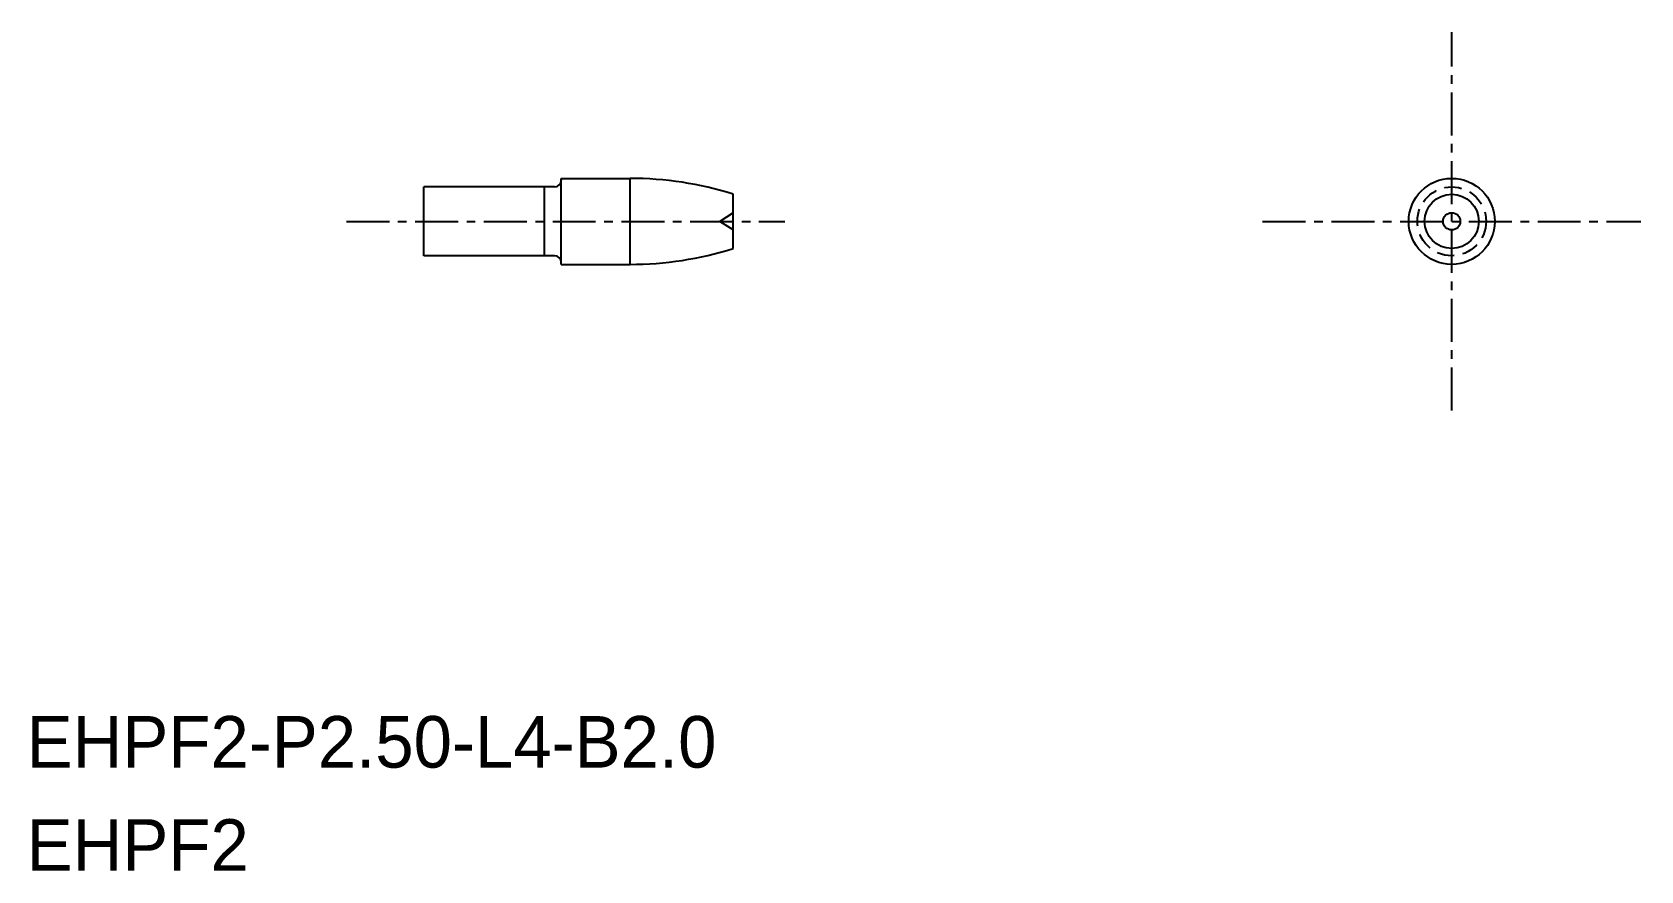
# Model space of a CAD drawing. Extents: x -1842.3 to -1795.5, y -403.1 to -378.7.
import ezdxf

# ---------------------------------------------------------------- set-up
doc = ezdxf.new("R2010")
doc.units = 0
doc.linetypes.add('CENTER', pattern=[2, 1.25, -0.25, 0.25, -0.25])
doc.linetypes.add('DASHED', pattern=[0.75, 0.5, -0.25])
doc.layers.get('0').update_dxf_attribs({"linetype": 'CONTINUOUS'})
doc.layers.add('CENTER', color=1, linetype='CENTER')

msp = doc.modelspace()

# ---------------------------------------------------------------- linework, layer by layer
at = {"color": 7, "linetype": 'CONTINUOUS'}
for p, q in [((-1827.078, -383.178), (-1830.878, -383.178)), ((-1830.878, -385.178), (-1830.878, -383.178)), ((-1827.378, -383.178), (-1827.378, -385.178)), ((-1826.878, -385.428), (-1826.878, -382.928)), ((-1826.878, -382.928), (-1826.878, -382.978)), ((-1826.878, -382.928), (-1824.878, -382.928)), ((-1826.878, -383.278), (-1826.878, -383.178)), ((-1824.878, -385.428), (-1824.878, -382.928)), ((-1821.878, -384.968), (-1821.878, -383.389)), ((-1827.078, -385.178), (-1830.878, -385.178)), ((-1826.878, -385.428), (-1824.878, -385.428))]:
    msp.add_line(p, q, dxfattribs=at)
at = {"color": 3}
for p in [(-1821.878, -383.929), (-1821.878, -384.428)]:
    msp.add_line(p, (-1822.263, -384.178), dxfattribs=at)
at = {"color": 7, "linetype": 'CONTINUOUS'}
msp.add_circle((-1800.977, -384.178), 1.25, dxfattribs=at)
at = {"color": 3, "linetype": 'DASHED'}
msp.add_circle((-1800.977, -384.178), 1, dxfattribs=at)
for radius in [0.789, 0.25]:
    msp.add_circle((-1800.977, -384.178), radius)
at = {"color": 7, "linetype": 'CONTINUOUS'}
for centre, start, end in [((-1827.078, -382.978), 270, 0), ((-1827.078, -385.378), 360, 90)]:
    msp.add_arc(centre, 0.2, start, end, dxfattribs=at)
for centre, start, end in [((-1824.878, -392.928), 72.5424, 90), ((-1824.878, -375.428), 270, 287.4576)]:
    msp.add_arc(centre, 10, start, end)
at = {"layer": 'CENTER', "color": 1, "linetype": 'CENTER'}
for p, q in [((-1800.977, -389.678), (-1800.977, -378.678)), ((-1833.128, -384.178), (-1820.378, -384.178)), ((-1806.477, -384.178), (-1795.477, -384.178))]:
    msp.add_line(p, q, dxfattribs=at)

# ---------------------------------------------------------------- texts
for s, p in [('EHPF2-P2.50-L4-B2.0', (-1842.432, -400.061)), ('EHPF2', (-1842.432, -403.061))]:
    msp.add_text(s, height=1.5).set_placement(p)

doc.saveas('drawing.dxf')
